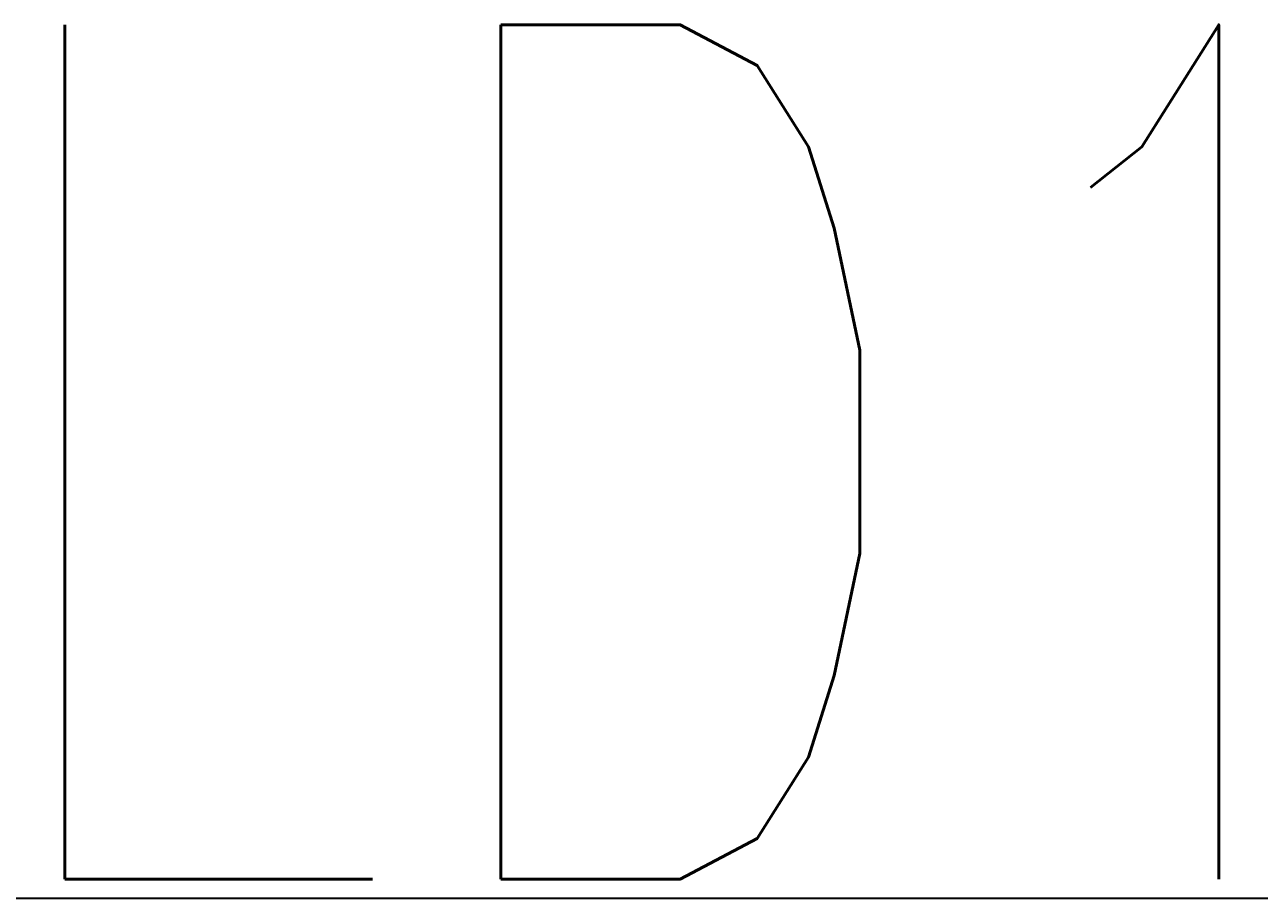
# Model space of a CAD drawing. Extents: x -12260 to 57327, y -29287 to 19916.
# Drawn here: x 16414.1 to 16703, y 8140 to 8344.5 of the extents above; entities that cross this region are included whole.
import ezdxf
from ezdxf.enums import TextEntityAlignment as Align

# ---------------------------------------------------------------- set-up
doc = ezdxf.new("R2010")
doc.units = 0
doc.header["$LTSCALE"] = 0.25
doc.linetypes.add('DASHDOT', pattern=[25.4, 12.7, -6.35, 0, -6.35])
doc.layers.add('01-First Floor$0$FALSE CEILING', color=251, linetype='Continuous')
for name, color, linetype, lineweight in [('E-LITE-CIRC-NUMB', 6, 'Continuous', 25), ('E-LITE-CLNG', 150, 'Continuous', 35), ('E-LITE-CLNG-CNDT', 6, 'DASHDOT', 35), ('E-LITE-CTRL', 6, 'Continuous', 25), ('E-LITE-IDEN', 6, 'Continuous', 25)]:
    doc.layers.add(name, color=color, linetype=linetype, lineweight=lineweight)
doc.styles.add('DC_SIMPLEX', font='SIMPLEX.shx', dxfattribs={"width": 0.7})

# ---------------------------------------------------------------- blocks, each defined once
blk = doc.blocks.new('01-First Floor')
at = {"layer": '01-First Floor$0$FALSE CEILING', "linetype": 'Continuous'}
blk.add_line((15106, 8140), (19115.56, 8140), dxfattribs=at)
blk = doc.blocks.new('*U25')
at = {"layer": 'E-LITE-CIRC-NUMB', "style": 'DC_SIMPLEX', "width": 0.7, "flags": 8}
blk.add_attdef('CIRCUIT', text='', height=200, rotation=0, dxfattribs=at).set_placement((-473.9, 300), align=Align.RIGHT)
at = {"layer": 'E-LITE-CTRL', "style": 'DC_SIMPLEX', "width": 0.7, "flags": 8}
blk.add_attdef('CONTROL', (1118.9, -935), '', height=200, rotation=360, dxfattribs=at)
at = {"layer": 'E-LITE-IDEN', "style": 'DC_SIMPLEX', "width": 0.7, "flags": 8}
blk.add_attdef('TYPE', (460.41, 457.65), '', height=200, rotation=360, dxfattribs=at)

msp = doc.modelspace()

# ---------------------------------------------------------------- block references
at = {"layer": 'E-LITE-CLNG'}
ref = msp.add_blockref('*U25', (16005.99, 7840.01), dxfattribs=dict(at, xscale=-1))
ref.add_attrib('TYPE', 'LD1', (16399.48, 8144.5), dxfattribs={"layer": 'E-LITE-IDEN', "height": 200, "rotation": 0, "style": 'DC_SIMPLEX', "width": 0.7, "flags": 8})
at = {"layer": 'E-LITE-CLNG-CNDT'}
msp.add_blockref('01-First Floor', (0, 0), dxfattribs=at)

doc.saveas('drawing.dxf')
